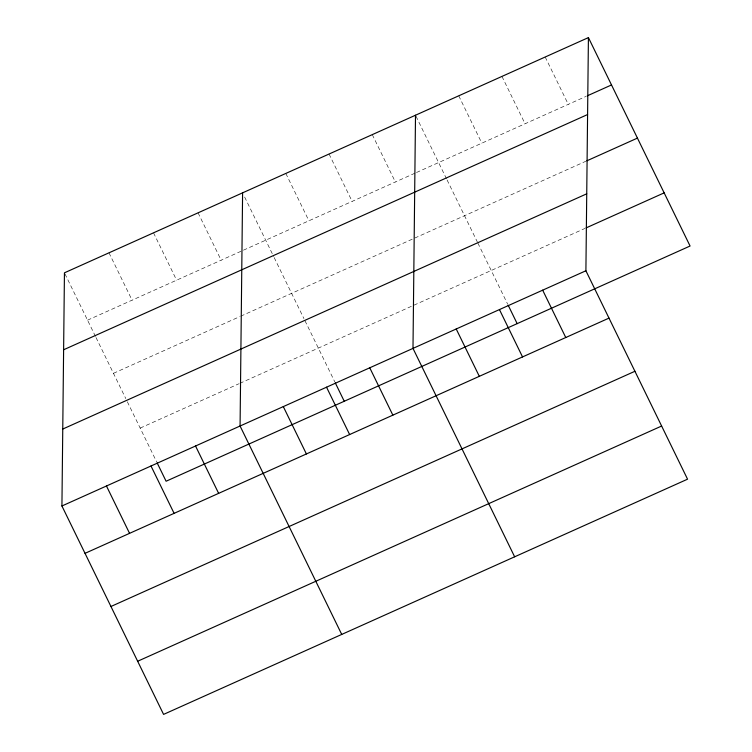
<?xml version="1.0" encoding="UTF-8"?>
<svg xmlns="http://www.w3.org/2000/svg" width="752" height="752" viewBox="0 0 752 752"><rect width="100%" height="100%" fill="white"/><g stroke="black" fill="none" stroke-linecap="round" stroke-linejoin="round"><path stroke-width="0.56" stroke-dasharray="3.76 2.82" d="M87.542 320.173L242.36 250.67M243.422 250.19L415.405 172.988M416.458 172.518L586.212 96.312M113.467 373.321L239.653 316.677M240.715 316.197L585.77 161.295M140.173 428.085L238.798 383.811M239.85 383.332L585.075 228.364M545.191 57.002L568.286 104.359M501.96 76.413L525.056 123.76M458.739 95.814L481.835 143.171M416.025 116.278L446.575 178.929M447.083 179.954L477.37 242.05M477.877 243.103L507.685 304.222M372.278 134.627L395.373 181.984M329.056 154.038L352.152 201.386M285.826 173.439L308.922 220.787M244.654 197.052L273.672 256.554M274.17 257.569L303.94 318.622M304.974 320.728L334.781 381.837M198.058 212.835L221.154 260.192M153.521 232.829L176.617 280.186M108.984 252.822L132.079 300.18M64.963 273.869L95.523 336.529M96.021 337.545L125.791 398.598M127.332 401.756L156.623 461.813"/><path stroke-width="1.13" d="M588.421 37.6L585.902 270.767L687.554 479.184L163.579 714.4L61.927 505.983L64.446 272.816L588.421 37.6L690.073 246.017L166.098 481.233L157.121 462.837M242.595 192.841L240.076 426.008L341.728 634.425M415.508 115.225L412.989 348.383L514.641 556.8M587.265 95.842L611.517 84.948M63.619 349.765L587.585 114.548M586.833 160.825L637.433 138.105M62.764 429.044L586.729 193.819M586.128 227.894L664.148 192.869M61.927 505.983L585.902 270.767M85.023 553.34L608.998 318.115M110.948 606.488L634.923 371.272M137.654 661.252L661.628 426.027M542.671 290.169L565.767 337.526M508.183 305.237L517.16 323.642M499.45 309.58L522.537 356.927M456.22 328.981L479.315 376.329M369.758 367.794L392.854 415.142M335.279 382.862L344.247 401.258M326.537 387.195L349.633 434.553M283.307 406.606L306.402 453.954M195.539 446.002L218.635 493.359M151.002 465.996L174.097 513.353M106.464 485.989L129.56 533.347"/></g></svg>
